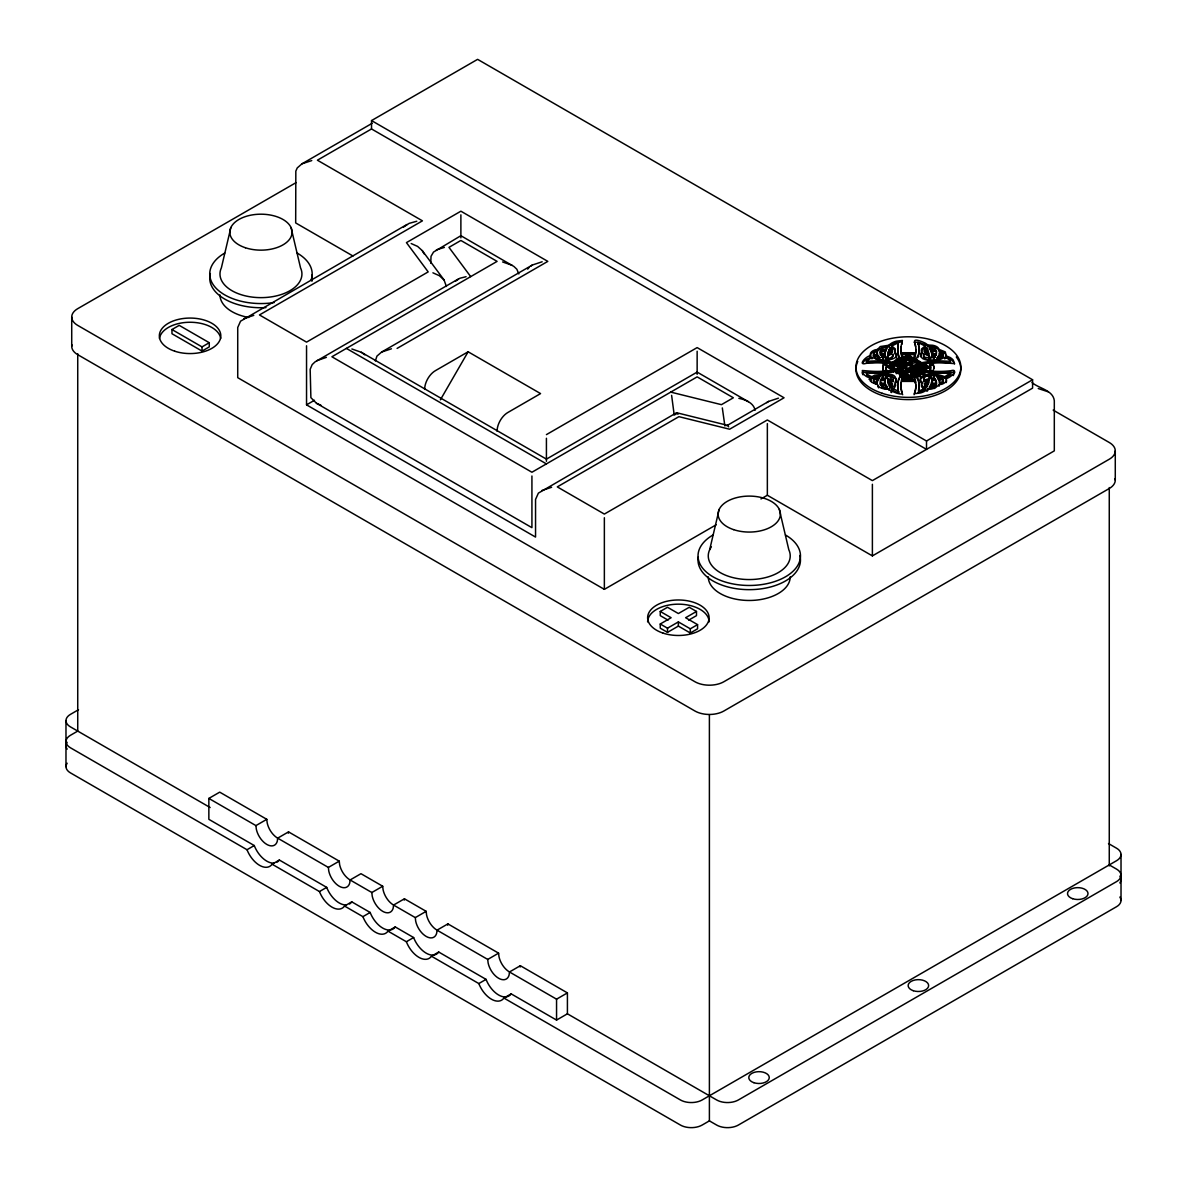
<?xml version="1.0" encoding="UTF-8"?>
<svg xmlns="http://www.w3.org/2000/svg" width="1187" height="1187" viewBox="0 0 1187 1187"><rect width="100%" height="100%" fill="white"/><g stroke="black" fill="none" stroke-linecap="round" stroke-linejoin="round"><path stroke-width="1.5" d="M884.968 355.017L885.383 350.981L880.413 350.922L880.264 352.124L880.546 355.284L884.968 355.017L885.383 350.981M931.825 380.612L931.394 384.647L936.365 384.722L936.513 383.505L936.246 380.344L931.825 380.612L931.394 384.647M873.558 356.456L873.454 354.438A5.698 3.294 0 0 1 875.249 352.035L877.163 351.367L877.46 355.67L873.454 355.952A5.698 3.294 0 0 1 874.285 354.23M939.614 382.763L939.318 379.959L943.339 379.692A5.698 3.294 0 0 1 941.543 382.095L939.614 382.763L939.614 384.262L941.543 383.609A5.698 3.294 0 0 0 943.339 381.205L943.235 379.187M939.614 384.262L939.318 379.959M375.359 360.952L376.932 356.115L381.635 352.035L532.37 265.013L542.162 261.778M882.727 368.578L883.558 363.37L886.704 363.623L886.704 365.121L883.558 364.869M930.697 370.27L930.074 363.623L933.205 363.37L934.035 368.578M934.035 367.065L933.205 370.774L930.059 370.522L930.875 367.065L930.074 363.623M288.367 833.2L288.53 831.879L339.245 861.154L339.616 864.611A15.372 8.873 60 0 0 350.106 879.968L371.843 892.52L372.199 895.977A15.372 8.873 60 0 0 382.704 911.334A15.372 8.873 60 0 0 393.194 908.1L393.565 905.058A15.372 8.873 60 0 1 383.075 889.701L382.704 886.244L360.967 873.691L350.106 879.968L349.735 883.009A15.372 8.873 60 0 1 339.245 886.244A15.372 8.873 60 0 1 328.74 870.887L328.369 867.43L277.669 838.156A15.372 8.873 60 0 1 267.164 822.784L266.793 819.327L219.714 792.144L208.853 798.421L208.853 819.327L254.255 845.545A20.491 11.825 60 0 0 274.049 863.097M404.277 900.102L404.441 898.796L426.163 911.334L426.534 914.806A15.372 8.873 60 0 0 437.024 930.163L487.738 959.437L488.109 962.894A15.372 8.873 60 0 0 498.599 978.251A15.372 8.873 60 0 0 509.104 975.017L509.475 971.975A15.372 8.873 60 0 1 498.97 956.618L498.599 953.161L447.9 923.887L437.024 930.163L436.668 933.19A15.372 8.873 60 0 1 426.163 936.424A15.372 8.873 60 0 1 415.673 921.067L415.302 917.61L393.565 905.058L404.441 898.796M447.736 925.207L447.9 923.887M520.173 967.019L520.336 965.714L567.416 992.896L567.416 1013.802L716.651 1099.963A15.372 8.873 0 0 0 738.373 1099.963L1116.507 881.644A15.372 8.873 0 0 0 1116.507 869.092L1109.266 864.922M880.413 350.922L880.546 355.284M936.365 384.722L936.246 380.344M888.113 353.518L888.425 351.5L891.111 352.376L891.111 353.874L888.113 355.017L888.113 353.518L891.111 352.376M888.113 355.017L888.425 351.5M928.353 384.143L928.664 380.612L925.667 381.754L925.667 383.267L928.353 384.143L928.664 380.612M892.357 352.124C893.41 349.794 889.998 345.536 889.108 349.69L889.108 351.204L892.357 352.124L892.194 350.818M924.421 383.52C927.878 387.778 924.628 389.01 924.421 383.52L927.685 384.44L926.468 387.941M914.094 342.39L917.966 342.093L925.148 344.601A16.484 9.511 0 0 1 927.7 346.515L932.641 346.767A9.14 5.282 0 0 1 938.131 349.26L939.051 350.877L945.356 353.429L946.202 357.332L949.956 358.934A16.707 9.644 0 0 1 953.22 361.575L954.556 363.875M896.185 381.977L896.155 379.261L891.912 376.116A9.036 5.223 0 0 0 885.057 375.611L876.822 376.131L871.955 378.178A13.413 7.745 0 0 1 869.908 377.362A13.561 7.834 0 0 1 866.94 375.359L866.406 372.673L870.412 372.985A59.825 34.542 0 0 0 887.06 372.777L894.093 371.59L891.645 370.181L888.781 370.745A56.62 32.687 0 0 1 868.543 370.997L862.296 370.507L863.572 374.068A16.707 9.644 0 0 0 866.836 376.709L870.575 378.312L870.264 381.086M920.311 356.545L921.824 353.637L921.424 349.037L925.074 346.04L918.337 342.657L918.901 347.984A59.825 34.542 0 0 1 918.649 354.868M901.467 374.335L904.019 373.341M675.655 414.634L676.768 412.764L727.468 425.317L728.714 426.875M230.871 227.503L221.375 267.861A40.981 23.651 0 0 0 260.947 297.64A40.981 23.651 0 0 0 300.534 267.861L291.038 227.503M709.663 549.774L719.159 509.416M902.402 379.588L901.972 381.398L914.791 381.398L914.791 382.911L914.346 379.588L902.402 379.588L902.402 381.101L914.346 381.101M914.361 356.055L914.806 352.747L901.986 352.732L902.417 356.055L901.986 352.732M870.575 378.312L871.421 382.199L877.727 384.751L878.662 386.368A9.14 5.282 0 0 0 884.152 388.861L889.093 389.113A16.484 9.511 0 0 0 891.63 391.042C893.677 392.007 904.346 396.918 901.957 391.398A56.768 32.776 0 0 1 901.986 378.416L902.995 376.724L900.562 375.315L898.47 379.41A59.825 34.542 0 0 0 897.876 387.659L898.44 392.986L892.431 390.256L891.719 388.09C896.333 385.76 898.604 376.383 891.912 374.602A9.036 5.223 0 0 0 885.057 374.113L874.656 375.166L871.955 376.68L871.955 378.178M946.202 357.332L945.356 351.931L939.051 349.379L938.131 347.761A9.14 5.282 0 0 0 932.641 345.269L927.7 345.016A16.484 9.511 0 0 0 925.148 343.088C923.1 342.123 912.432 337.212 914.821 342.731A56.768 32.776 0 0 1 914.806 355.714L913.782 357.406L916.23 358.815L918.323 354.72A59.825 34.542 0 0 0 918.901 346.47L918.1 342.82M885.636 358.177L885.932 358.237A5.801 3.353 0 0 0 891.645 357.346C895.666 353.756 891.214 353.845 888.143 355.358L885.636 358.177L885.932 359.75A5.801 3.353 0 0 0 891.645 358.845L893.099 355.581M887.935 357.599L888.143 355.358M928.649 380.285L928.857 378.045L931.142 375.953L931.142 377.466L928.649 380.285L923.783 381.695L924.228 379.009M877.46 379.944L877.163 384.247L875.086 383.505A5.92 3.413 0 0 1 873.454 381.086L873.602 379.172L877.46 379.944L877.163 384.247M939.318 354.186L939.614 351.382L941.692 352.138A5.92 3.413 0 0 1 943.339 354.557L943.19 356.471L939.318 355.685L939.318 354.186L943.19 354.958M885.383 384.633L884.923 380.582L880.546 380.33L880.413 384.707L885.383 384.633L885.087 381.902M931.409 350.996L931.854 355.061L936.246 355.299L936.513 351.827L936.365 350.922L931.409 350.996L931.691 353.741M936.246 355.299L936.365 350.922M917.863 357.688L918.323 356.234M890.873 365.062L888.84 365.848L888.84 367.362C891.2 367.584 891.615 364.602 889.345 364.572L891.912 364.884L890.205 366.071L890.205 367.569M883.558 363.37L882.95 370.507M886.704 363.623L886.081 370.27M873.602 379.172L873.454 379.573A5.92 3.413 0 0 0 875.101 381.991L877.163 382.748M943.19 356.471L943.339 356.055A5.92 3.413 0 0 0 943.161 355.18M901.957 344.275L902.061 341.826L896.244 342.687A16.633 9.6 0 0 0 888.885 346.738L882.149 347.227L877.727 350.877L874.938 351.411A9.051 5.223 0 0 0 870.575 357.317L865.011 360.136L862.519 363.044M914.079 394.707L915.548 390.286A56.605 32.672 0 0 0 915.889 385.078M923.783 374.588L921.157 372.199L921.157 370.7L914.673 374.439L915.889 376.665M898.055 373.668L898.871 371.679L898.871 373.193L901.185 373.371L900.28 372.941C897.802 374.751 903.352 375.775 903.411 373.519C903.337 370.077 903.752 377.125 902.832 372.584M886.066 350.714L886.704 346.886A5.92 3.413 0 0 0 882.505 347.836L881.214 350.551L886.066 350.714L887.401 346.975M889.108 351.204L889.746 350.017M927.685 384.44L926.468 386.443M930.727 384.929L929.376 387.155L930.074 388.742A5.92 3.413 0 0 0 934.273 387.793L935.579 385.092L930.727 384.929L930.727 386.428M440.392 399.826L468.123 351.782L540.575 393.594L507.977 412.423A15.164 8.754 -60 0 0 497.101 431.237M866.391 362.317L872.712 362.495A59.825 34.542 0 0 1 886.986 362.836L891.645 363.534L896.452 366.308M911.898 375.7L910.726 373.015L914.791 378.386A56.605 32.672 0 0 1 915.548 388.787L914.361 393.683L920.548 392.942A16.707 9.644 0 0 0 924.079 391.606A16.559 9.57 0 0 0 927.893 388.891L934.644 388.401L939.051 384.766L941.855 384.232A9.051 5.223 0 0 0 946.217 378.327C950.342 378.638 959.868 368.044 950.55 370.774A56.768 32.776 0 0 1 928.071 370.759L918.738 368.415L925.133 372.11L929.792 372.792A59.825 34.542 0 0 0 944.08 373.133L950.683 372.807L944.837 376.694C937.849 374.083 928.249 372.392 921.468 376.576A9.036 5.223 0 0 0 920.608 380.537L921.824 382.006L921.498 386.799L925.059 389.603L925.059 388.104L921.498 385.285L921.824 382.006M950.683 372.807L950.386 374.825L944.837 378.193C937.849 375.596 928.249 373.905 921.468 378.089A9.036 5.223 0 0 0 920.296 380.701M921.157 370.7C928.115 373.712 918.99 373.623 918.545 376.694L917.165 375.893L918.53 373.638L915.889 375.151L914.673 374.439M919.836 376.769L920.133 374.291M877.727 350.877L877.727 349.364L880.25 346.545L888.9 345.239A16.633 9.6 0 0 1 896.244 341.188L902.417 340.446L901.245 345.343A56.605 32.672 0 0 0 901.986 355.744L906.067 361.115L899.657 357.421L898.47 354.75A59.825 34.542 0 0 1 898.114 345.135L898.351 342.687L891.734 346.025L891.734 347.539L895.28 350.343L894.953 353.622L896.17 355.106A9.036 5.223 0 0 1 896.2 357.791M908.085 377.273C908.708 372.51 903.752 376.694 906.868 378.104L908.5 376.531L908.5 378.03L907.165 377.273L907.165 375.76L906.482 378.327M900.562 375.315L898.47 380.923A59.825 34.542 0 0 0 897.876 389.158L898.693 392.808M908.485 380.775L909.732 377.347L908.485 380.775L909.287 381.25L909.287 379.751L913.471 377.332L910.355 378.193L910.355 379.706L912.655 378.371M925.029 350.195L924.421 352.153L927.7 351.218L927.7 349.705C926.75 345.61 923.367 349.779 924.421 352.153M910.355 378.193L911.616 376.249L910.815 375.789L906.631 378.208L906.631 379.706M881.214 350.551L882.505 349.349M935.579 385.092L934.273 386.294A5.92 3.413 0 0 1 930.074 387.244L929.376 387.155M918.501 375.878L918.53 373.638M894.494 387.882L895.621 385.3L894.953 381.991M953.235 375.611L954.763 372.228L950.55 372.288A56.768 32.776 0 0 1 928.071 372.273L920.83 370.596M929.376 388.653L930 387.763M894.953 353.622L895.28 348.844L891.734 346.025M892.995 381.695L893.114 380.018A5.801 3.353 0 0 0 891.541 376.724L885.68 375.953L888.113 380.255L893.114 381.531A5.801 3.353 0 0 0 893.084 379.721M923.798 353.949L923.679 354.112A5.801 3.353 0 0 0 925.237 357.406C932.24 357.495 932.24 361.427 925.237 358.904A5.801 3.353 0 0 1 923.679 355.61L923.798 353.949L928.664 355.388L931.098 358.177M878.306 379.692L879.923 376.309L874.834 377.496L874.834 378.994L878.306 379.692L879.923 376.309M938.472 355.937L936.855 359.335L941.944 358.148L941.944 356.634L938.472 355.937L937.864 358.296M884.938 355.343L882.965 357.109L881.422 355.536L884.938 355.343L884.938 356.857L882.965 358.608L881.422 355.536M931.854 378.787L933.828 377.021L935.356 380.092L931.854 380.285L931.854 378.787L935.356 378.594M931.854 380.285L933.472 378.683M915.058 367.184L915.058 368.682L911.334 369.365L911.334 367.866L915.058 367.184L916.69 368.118L912.803 368.697L910.266 371.902L908.767 371.041L910.592 369.009L908.767 372.54L908.767 371.041M881.422 378.579L882.935 377.021L884.923 378.757L884.923 380.27L881.422 380.092L881.422 378.579L884.923 378.757M881.422 380.092L882.935 377.021M935.356 355.551L933.843 358.608L931.854 356.872L931.854 355.373L935.356 355.551L933.843 358.608M527.666 269.108L528.912 267.624M907.743 375.849L909.598 376.665L909.138 377.614L909.138 376.116C910.548 371.576 899.687 377.436 906.705 377.555M888.173 367.599L887.238 365.744C885.354 367.644 890.591 367.97 890.205 366.071M904.153 376.68L906.942 375.062L906.942 373.564L906.082 373.059L901.156 375.656L901.067 371.961L899.731 371.19L899.731 372.703C901.081 376.962 903.856 368.311 904.346 373.415L903.455 372.985M726.83 425.688L768.612 401.414L778.42 398.179M888.173 366.1L888.84 365.848M910.31 361.516L910.31 363.014L912.625 364.35L912.625 362.851L910.31 361.516L908.901 362.747L908.886 365.121L910.103 365.819M910.31 363.014L908.901 364.261M907.239 359.097L913.411 357.821L910.281 360.848L907.239 359.097L907.239 360.596M862.074 372.214L868.543 372.51A56.62 32.687 0 0 0 888.781 372.258L891.645 371.679L891.645 370.181M907.002 362.525L902.001 367.139L900.725 366.397L901.601 365.67L897.698 364.646L905.681 361.768L907.002 362.525L907.002 364.038L905.681 363.267L897.698 366.16M897.773 371.145L895.948 372.199M455.244 281.349L459.888 278.248L466.09 276.705M910.652 359.216L911.853 358.177L910.652 360.729L910.043 358.86L910.043 360.373L911.853 359.676M403.535 227.088L409.144 223.379L416.785 221.242M902.743 366.219L902.743 364.706L904.642 363.103L904.642 364.617L902.743 366.219L901.883 364.201L904.642 363.103M924.376 370.492L924.376 368.994L926.528 367.184L926.572 369.632M924.896 368.667L924.896 367.154L927.67 366.056L928.486 366.531L926.572 368.118L929.213 366.946L930.014 368.92M925.059 388.104L918.426 391.443L918.679 388.995A59.825 34.542 0 0 0 918.308 379.38L917.121 376.709L910.726 373.015M925.059 389.603L918.085 392.689M911.156 365.566L912.625 362.851M904.153 371.279L905.622 370.077L907.892 371.383L906.467 372.614L904.153 371.279L904.153 372.792M907.046 358.593L907.046 357.094L909.153 355.373L908.025 354.72L903.841 357.124L907.729 355.699L907.729 357.198L905.087 359.349M907.729 355.699L905.087 357.851L909.45 356.693L909.45 358.192L906.972 359.216M899.034 362.213L895.636 364.958L895.636 363.459L899.034 360.7L898.989 363.593L903.04 361.753L904.197 362.406M898.871 371.679L900.206 372.451L899.627 375.626M924.198 363.741L929.718 362.851A59.825 34.542 0 0 1 946.38 362.643L950.372 362.97L949.837 360.284A13.561 7.834 0 0 0 946.885 358.281A13.413 7.745 0 0 0 944.822 357.45L939.956 359.513L931.721 360.017A9.036 5.223 0 0 1 924.866 359.527C921.587 358.964 918.471 354.631 921.824 352.138M924.896 367.154L926.943 365.641L926.127 365.166L922.566 367.94L926.528 367.184M923.753 368.519L926.127 366.679L926.127 365.166M874.834 378.994L876.229 378.282M941.944 356.634L936.855 357.821M893.054 363.474L893.054 361.976L898.663 357.717L899.82 358.385L896.615 360.729L896.615 362.228L900.859 360.492L902.001 361.145M894.464 362.406L898.663 359.216L898.663 357.717M896.615 362.228L899.82 359.898M950.624 361.278L946.38 361.145A59.825 34.542 0 0 0 929.718 361.352L922.7 362.539L922.7 364.053M918.1 344.334L919.228 344.334M891.719 388.09L898.693 391.309M518.838 273.93L516.835 269.241L513.941 266.481L460.882 235.709L433.507 252.074L431.029 256.303L430.747 263.247M372.214 123.27L301.958 163.821L297.254 167.916L295.83 171.106L295.682 222.933L352.969 256.006M406.993 224.462L240.546 321.187L237.726 327.493L237.726 377.674L604.361 589.36L716.221 524.773M530.485 266.244L532.37 265.013M676.427 412.809L538.379 493.124L535.545 499.445L535.545 537.073L306.543 404.856L306.543 345.788M766.743 402.645L768.612 401.414M458.123 279.123L315.059 361.872L312.166 364.632L310.163 369.305L310.89 397.66L316.499 403.298L531.924 527.666L531.924 476.002M371.531 120.584L926.513 441L926.513 449.369L371.531 128.953L371.531 120.584L477.604 59.35L1032.586 379.766L1032.586 388.134L872.386 480.616L767.351 419.975L604.361 514.075L557.282 486.893L678.919 416.667L729.619 429.219L784.058 397.779L697.14 347.598L546.421 434.62M371.531 128.953L317.404 160.2L422.438 220.841L259.449 314.941L306.543 342.123L428.181 271.897L406.444 242.623L460.882 211.197L547.815 261.377L397.096 348.399M296.112 182.59L77.734 308.665A20.491 11.825 0 0 0 77.734 325.401L694.914 681.724A20.491 11.825 0 0 0 723.892 681.724L1109.266 459.235A20.491 11.825 0 0 0 1109.266 442.499L1053.166 410.108M171.967 329.541L179.207 325.357L209.268 342.717L209.268 346.901L202.027 351.085L171.967 333.725L171.967 329.541L202.027 346.901L209.268 342.717M306.543 404.856L314.481 400.271M468.123 351.782L435.525 370.596A15.164 8.754 -60 0 0 424.664 389.41M78.505 709.722L70.493 714.351A15.372 8.873 0 0 0 70.493 726.904L210.144 807.531M905.236 357.836L908.025 356.219L909.153 356.872L909.153 355.373M893.084 365.551L888.9 367.97C890.428 370.774 897.862 367.08 893.084 365.551L892.995 368.104M909.45 356.693L906.274 358.533L906.972 358.934L911.156 356.53L910.028 355.863L907.046 357.094M890.71 367.911L892.995 366.605L892.965 367.569L890.71 367.911L890.71 369.424L892.965 369.068M893.217 370.463L897.402 368.059C902.194 369.572 894.761 373.267 893.217 370.463L893.217 371.976L897.402 369.558L897.402 368.059M917.195 362.703L917.15 359.987L914.539 358.474L913.5 359.067L914.376 361.085L913.411 357.821M895.028 370.418L897.758 369.424L895.028 370.418L895.725 372.214M917.15 359.987L912.091 361.887L912.091 363.4L911.23 362.91L911.23 361.397L914.376 359.572M913.5 360.581L914.539 359.987L917.15 361.501M902.387 367.362L908.886 363.608L910.103 364.32L902.387 368.86L902.387 367.362L905.518 369.157L907.12 368.237L907.12 369.75L905.206 368.653L905.206 367.139L907.12 368.237M900.414 371.294L896.244 373.712L896.244 372.214L900.414 369.795L902.728 371.13L899.731 371.19M919.97 361.605L914.049 363.014L917.343 360.106L919.97 361.605L919.97 363.118M900.206 372.451L901.067 371.961M899.538 374.528L899.538 373.015L898.589 373.564L896.244 372.214M906.082 369.483L912.566 365.744L913.782 366.442L906.082 370.997L907.298 371.694L906.082 369.483L906.082 370.997M917.047 366.249L916.171 364.246L920.355 361.842L921.216 363.845L919.762 364.691L923.026 364.884M902.728 372.629L901.838 373.148L901.838 371.635M921.216 362.332L917.047 364.75L916.171 364.246M917.566 364.958L921.216 363.845M919.673 365.819L919.762 363.177L922.165 362.881L923.026 363.37L922.907 366.605M923.026 363.37L918.842 365.789L917.981 365.284L919.673 364.32L918.738 363.771L918.738 365.284M923.59 365.21L919.421 367.629L919.421 366.115L923.59 363.712L925.905 365.032L925.905 366.546M901.942 375.166L902.758 375.967L906.942 373.564M901.897 375.478L901.897 376.976L906.082 374.573L906.082 373.059M917.15 368.385L917.15 369.899L910.666 373.638L910.666 372.139L917.15 368.385L920.429 370.27L919.035 371.071M921.231 366.071L922.714 366.931L922.714 368.43L921.231 367.584L921.231 366.071L924.243 365.878L922.907 365.106L923.56 364.721L925.905 365.032M921.231 367.584L922.714 366.931M915.459 373.208L913.352 371.991L913.352 373.504L915.459 374.721L915.459 373.208L913.99 374.053L910.666 372.139M909.732 377.347L906.631 378.208M908.025 378.905L911.616 377.763L911.616 376.249M919.035 372.584L920.429 371.783M919.747 372.926L921.839 372.659L919.747 372.926L920.266 374.721M914.673 375.953L921.157 372.199M919.747 374.424L921.067 373.668L921.067 372.169M760.956 498.941L767.351 495.261L872.386 555.902L1054.308 450.867L1054.308 400.687C1053.047 389.959 1038.625 388.475 1032.007 382.511M208.853 798.421L255.932 825.603L266.793 819.327M926.513 441L1032.586 379.766M77.734 353.711L77.734 731.088L70.493 735.272A15.372 8.873 0 0 0 70.493 747.81L247.015 849.729L254.255 845.545M668.029 620.118L660.254 615.638L660.254 611.453L667.509 607.269L678.37 613.545L689.232 607.269L696.487 611.453L696.487 615.638L688.712 620.118M288.53 831.879L277.669 838.156L277.298 841.182A15.372 8.873 60 0 1 266.793 844.417A15.372 8.873 60 0 1 256.303 829.06L255.932 825.603M696.487 611.453L685.611 617.73L697.57 624.629L697.57 628.813L690.315 632.997L678.37 626.098L667.509 632.359L660.254 628.19L660.254 624.006L671.13 617.73L660.254 611.453M660.254 624.006L667.509 628.19L678.37 621.914L690.315 628.813L697.57 624.629M247.015 849.729A20.491 11.825 60 0 0 272.105 864.21L279.346 860.026L326.692 887.372A20.491 11.825 60 0 0 346.485 904.909M328.369 867.43L339.245 861.154M272.105 864.21L319.451 891.541L326.692 887.372M319.451 891.541A20.491 11.825 60 0 0 344.542 906.037L351.782 901.853L370.151 912.462A20.491 11.825 60 0 0 395.241 926.943L413.625 937.552A20.491 11.825 60 0 0 438.715 952.033L486.062 979.379A20.491 11.825 60 0 0 511.152 993.86L556.555 1020.078L567.416 1013.802M371.843 892.52L382.704 886.244M344.542 906.037L362.91 916.646L370.151 912.462M362.91 916.646A20.491 11.825 60 0 0 388.001 931.127L395.241 926.943M415.302 917.61L426.163 911.334M388.001 931.127L406.369 941.736L413.625 937.552M406.369 941.736A20.491 11.825 60 0 0 431.474 956.218L438.715 952.033M487.738 959.437L498.599 953.161M431.474 956.218L478.821 983.563L486.062 979.379M520.336 965.714L509.475 971.975L556.555 999.172L567.416 992.896M478.821 983.563A20.491 11.825 60 0 0 503.911 998.044L511.152 993.86M1119.845 897.075A15.372 8.873 0 0 1 1116.507 906.734L738.373 1125.053A15.372 8.873 0 0 1 716.651 1125.053L709.396 1120.869L702.155 1125.053A15.372 8.873 0 0 1 680.433 1125.053L70.493 772.9A15.372 8.873 0 0 1 67.155 763.241M906.052 376.22L904.168 378.208M316.914 360.655L326.395 357.346M301.958 163.821L311.751 160.586M244.003 318.576L253.795 315.341M381.635 352.035L391.443 348.8M541.836 490.513L551.629 487.278M436.401 249.849L444.353 247.43M925.994 349.438L926.498 347.702M890.295 387.941L892.357 383.49L889.093 384.425L889.093 385.938C890.042 390.033 893.425 385.864 892.357 383.49M895.636 363.459L896.838 364.142L904.197 360.907L903.04 360.24L898.989 362.094L902.001 359.646L900.859 358.978L896.615 360.729M925.074 346.04L925.074 347.539L921.424 350.536L921.824 353.637M891.719 389.603L893.054 388.995M907.105 376.665L905.503 378.06M923.783 381.695L923.783 380.181L928.649 378.772M925.652 352.391L928.353 351.515L928.679 355.047C924.777 355.091 924.777 350.833 928.679 353.533M925.652 353.904L926.587 353.503M891.14 381.739L888.425 382.615L888.425 384.128L891.14 383.238L891.14 381.739L888.099 380.597L888.425 384.128M930.014 367.421L924.376 368.994M899.034 360.7L894.256 362.658L893.054 361.976M903.173 368.667L901.081 369.513L898.767 368.178L900.918 367.347L903.173 368.667L903.173 370.166M915.711 364.617L913.604 365.462L915.874 366.783L918.011 365.952L918.011 367.466L915.711 366.13L915.711 364.617L918.011 365.952M901.883 365.715L904.642 364.617M910.043 358.86L911.853 358.177M898.767 369.676L900.918 368.86L900.918 367.347M894.953 352.124L896.17 353.592A9.036 5.223 0 0 1 895.31 357.554C888.529 361.738 878.944 360.047 871.955 357.435L866.095 361.323L872.712 360.996A59.825 34.542 0 0 1 886.986 361.338L891.645 362.02L898.055 365.715L888.707 363.37A56.768 32.776 0 0 0 866.228 363.356C856.925 366.086 866.436 355.492 870.575 355.803A9.051 5.223 0 0 1 874.893 349.913L877.727 349.364M924.421 350.64L927.7 349.705M889.879 366.62L890.873 366.575M885.68 377.451L887.372 377.273M873.558 354.943L877.46 354.171L877.163 351.367M874.834 356.619L878.306 355.922L879.923 357.806C878.35 362.985 869.403 354.364 879.923 357.806M941.959 377.511L938.487 378.208C933.739 375.062 943.235 375.849 941.959 379.024L938.487 379.721L936.855 376.324M927.507 382.362L928.664 382.125M922.7 362.539L925.133 363.949L927.997 363.385A56.62 32.687 0 0 1 948.25 363.133L954.496 363.623L953.22 360.062A16.707 9.644 0 0 0 949.956 357.421L946.202 355.818M908.886 369.276L910.592 369.009M889.953 365.893L891.526 366.086M902.417 354.557L914.361 354.557M901.986 354.245L914.806 354.245L914.806 352.747M929.376 346.96L930.727 349.215L935.579 349.052L935.579 350.551L930.727 350.729L929.376 348.474L930.267 346.901A5.698 3.294 0 0 1 934.421 347.939L935.579 349.052M931.409 352.509L933.027 352.376M930.074 365.136L933.205 364.884L933.813 366.649M885.383 383.134L880.413 383.208M929.376 348.474L930.267 348.414A5.698 3.294 0 0 1 931.825 348.533M887.401 387.17L886.526 387.229A5.698 3.294 0 0 1 882.356 386.19L881.214 385.078L886.051 384.914L887.401 387.17L886.526 388.742A5.698 3.294 0 0 1 882.356 387.704L881.214 385.078M880.546 353.785L884.968 353.518M880.413 352.42L881.986 352.331M936.365 383.208L931.394 383.149M881.422 357.05L884.938 356.857M881.214 349.037L886.066 349.201M933.353 386.621L935.579 386.591M901.423 376.338L900.532 376.234M931.854 356.872L935.356 357.05M936.246 353.8L931.854 353.548L931.854 355.061M885.68 375.953L888.113 378.742L892.995 380.181M884.449 352.405L885.383 352.494M876.392 381.279L877.46 381.457M878.306 378.193L874.834 377.496M1038.239 388.52L1048.032 391.755M939.614 351.382L940.416 353.073M502.605 261.956L512.087 265.28M738.848 398.357C745.466 399.633 753.745 402.868 755.095 410.331M351.871 348.978L361.367 352.302L546.421 459.132L697.14 372.11L748.344 401.681M940.519 357.821L941.944 358.148M889.108 349.69L892.357 350.61M931.142 375.953L930.845 375.893A5.801 3.353 0 0 0 925.148 376.783L923.664 378.327L923.783 380.181M931.142 377.466L930.845 377.392A5.801 3.353 0 0 0 929.243 377.273M926.216 385.582L927.685 385.938M670.729 392.111L721.429 404.663L733.358 397.779L697.14 376.873L531.924 472.248L331.9 356.768L497.101 261.377L460.882 240.471L448.968 247.356L470.69 276.63M928.353 382.629L925.667 381.754M889.627 353.325L891.111 353.874M908.085 375.76L909.138 376.116M411.177 243.543L417.601 246.406L422.29 250.635L444.027 279.909L446.401 286.482M432.914 272.817L439.324 275.681L444.027 279.909M869.003 379.261L870.575 379.81M321.009 405.286L316.499 403.298M940.252 378.178L941.959 379.024M890.309 377.703L891.541 378.238M890.591 349.319L890.309 347.687M950.683 374.32L950.401 372.673M933.843 357.109L931.854 355.373M900.28 374.454L901.185 374.884M911.156 358.029L910.028 355.863M913.411 359.335L912.477 357.287M911.23 361.397L912.091 361.887M919.421 366.115L921.765 367.48L921.765 368.979M908.901 362.747L911.156 364.053M921.943 371.768L925.133 373.608M919.332 371.16L916.987 369.899L915.963 371.991L915.963 370.492L917.863 371.59L916.527 372.347L914.628 371.249L914.628 372.763M901.883 364.201L902.743 364.706M907.892 372.881L905.622 371.576L905.622 370.077M910.726 374.528L917.121 378.223L918.308 380.879A59.825 34.542 0 0 1 918.679 390.508M907.165 375.76L908.5 376.531M898.055 372.154L899.538 373.015M908.485 379.276L909.287 379.751M901.897 376.976L902.758 377.481L902.758 375.967M900.562 376.828L902.995 378.238L902.995 376.724M346.381 348.399L546.421 463.894M1108.495 843.556L1116.507 848.186A15.372 8.873 0 0 1 1116.507 860.738L702.155 1099.963A15.372 8.873 0 0 1 680.433 1099.963L503.911 998.044M893.084 367.065L894.835 368.474M897.402 369.558L899.138 370.745M676.768 412.764L678 414.322M361.367 352.302L364.81 354.839M897.758 370.923L897.313 369.098M921.824 383.52L920.608 382.036M934.421 349.453L935.579 350.551M883.558 378.831L884.923 380.27M934.525 379.068L935.356 380.092M904.895 361.441L902.001 357.257A56.605 32.672 0 0 1 901.245 346.856M949.837 361.783L950.624 362.792M866.169 372.852L866.94 373.846A13.561 7.834 0 0 0 869.908 375.849A13.413 7.745 0 0 0 871.955 376.68M887.401 388.668L886.051 386.413M928.679 357.257L929.525 358.474M926.498 349.201L927.7 351.218M890.295 386.428L889.093 384.425M422.29 250.635L424.1 253.87M878.662 387.882L877.727 386.265M863.008 374.825L862.237 373.267M902.684 394.752L901.957 392.897A56.768 32.776 0 0 1 901.259 382.496M882.95 369.009L883.558 370.759L886.704 370.522L885.888 367.065M914.346 379.588L914.791 381.398M779.325 509.416L788.821 549.774A40.981 23.651 0 0 1 746.564 579.508A40.981 23.651 0 0 1 711.384 546.851M722.319 407.913L724.886 425.97M671.619 395.36L674.231 415.183M888.425 382.615L888.099 380.597M880.413 384.707L880.546 380.33M928.679 355.047L928.353 351.515M939.614 352.895L939.644 354.171M1121.018 854.462L1121.018 900.458M1115.276 450.867L1115.276 480.142M1109.266 487.56L1109.266 865.902M946.217 378.327L946.217 379.825A9.051 5.223 0 0 1 946.173 382.57M944.822 357.45L944.822 358.964M944.837 376.694L944.837 378.193M939.051 349.379L939.051 350.877M939.051 384.766L939.051 386.279M938.487 378.208L938.487 379.721M934.273 359.32L934.273 360.833M934.273 374.825L934.273 376.324M933.828 377.021L933.828 378.534M933.205 363.37L933.205 364.884M930.727 349.215L930.727 350.729M929.213 366.946L929.213 368.46M928.664 355.388L928.664 356.886M928.486 366.531L928.486 368.029M927.863 345.239L927.863 346.752M927.893 388.891L927.893 390.404A16.559 9.57 0 0 1 926.913 391.309M927.67 366.056L927.67 367.569M925.133 363.949L925.133 365.462M923.59 363.712L923.56 366.234M922.165 362.881L922.165 364.379M920.697 363.726L920.697 365.225M920.355 361.842L920.355 363.341M918.337 342.657L918.337 344.171M918.055 361.694L918.055 363.207M917.165 375.893L917.165 377.392M916.127 360.581L916.127 362.094M915.236 360.076L915.236 361.59M914.539 358.474L914.539 359.987M912.803 368.697L912.803 370.21M912.566 365.744L912.566 367.243M910.815 375.789L910.815 377.303M909.925 359.839L909.925 361.352M909.376 360.329L909.376 361.827M908.945 359.275L908.945 360.789M908.025 354.72L908.025 356.219M906.972 358.934L906.972 360.447M905.726 358.222L905.726 359.72M905.681 361.768L905.681 363.267M903.04 360.24L903.04 361.753M903.262 372.362L903.262 373.86M901.601 365.67L901.601 367.169M900.859 358.978L900.859 360.492M900.725 366.397L900.725 367.911M900.414 369.795L900.384 372.317M900.221 364.869L900.221 366.368M898.945 365.373L898.945 366.872M898.351 342.687L898.114 346.649A59.825 34.542 0 0 0 898.47 356.263M898.44 391.473L898.44 392.986M896.838 364.142L896.838 365.655M892.995 353.949L892.995 355.447M889.983 365.522L889.983 367.035M889.879 365.106L889.716 366.902M888.9 345.239L888.9 346.738M888.929 388.891L888.929 390.389M888.113 378.742L888.113 380.255M887.238 365.744L887.238 367.243M884.923 380.582L884.923 382.08M882.965 357.109L882.965 358.608M882.505 359.305L882.505 360.818M882.505 374.81L882.505 376.324M878.306 355.922L878.306 357.435M877.46 354.171L877.46 355.67M872.386 484.281L872.386 555.902M871.955 357.435L871.955 358.949M870.575 355.803L870.575 357.317M767.351 423.625L767.351 495.261M709.396 714.708L709.396 1120.869M697.14 351.248L697.14 374.276M690.315 628.813L690.315 632.997M678.37 621.914L678.37 626.098M667.509 628.19L667.509 632.359M604.361 517.74L604.361 589.36M556.555 999.172L556.555 1020.078M546.421 438.27L546.421 461.298M460.882 214.847L460.882 237.875M202.027 346.901L202.027 351.085M71.724 317.033L71.724 346.307M65.982 720.628L65.982 766.639M790.216 576.808A40.981 23.651 0 0 1 749.249 600.474A40.981 23.651 0 0 1 708.268 576.808M799.83 555.457A51.219 29.571 0 0 1 750.599 589.642A51.219 29.571 0 0 1 698.297 557M785.468 534.981A51.219 29.571 0 0 1 785.468 576.808A51.219 29.571 0 0 1 713.031 576.808A51.219 29.571 0 0 1 713.031 534.981M248.647 317.463A40.981 23.651 0 0 1 219.981 294.895M297.18 253.068A51.219 29.571 0 0 1 311.053 280.147M274.212 302.551A51.219 29.571 0 0 1 216.598 288.767A51.219 29.571 0 0 1 224.729 253.068M311.899 275.087A51.219 29.571 0 0 1 311.899 281.26M265.962 307.596A51.219 29.571 0 0 1 210.366 273.544M647.642 621.914A30.728 17.746 0 0 1 678.37 604.168A30.728 17.746 0 0 1 709.099 621.914M159.459 338.458A30.728 17.746 0 0 1 190.083 322.256A30.728 17.746 0 0 1 220.693 338.458M1115.097 478.598A20.491 11.825 0 0 1 1109.266 488.51L723.892 710.998A20.491 11.825 0 0 1 694.914 710.998L77.734 354.676A20.491 11.825 0 0 1 71.903 344.764M279.346 860.026A20.491 11.825 60 0 1 277.046 862.163M351.782 901.853A20.491 11.825 60 0 1 349.482 903.99M914.791 379.885A56.605 32.672 0 0 1 915.518 382.466M891.63 392.541A16.484 9.511 0 0 1 890.68 391.947M941.692 353.637A5.92 3.413 0 0 1 942.597 354.364M915.889 349.423A56.768 32.776 0 0 1 914.806 357.213M914.836 344.245A56.768 32.776 0 0 1 915.548 346.827M956.307 356.99A52.436 30.283 0 0 1 912.521 399.5A52.436 30.283 0 0 1 857.756 361.471M67.155 749.116A15.372 8.873 0 0 1 67.155 742.32M1119.845 876.154A15.372 8.873 0 0 1 1119.845 882.95M733.67 529.654A31.144 17.983 0 0 0 780.393 514.075A31.144 17.983 0 0 0 733.67 498.51A31.144 17.983 0 0 0 733.67 529.654M245.383 247.742A31.144 17.983 0 0 0 292.091 232.162A31.144 17.983 0 0 0 245.383 216.598A31.144 17.983 0 0 0 245.383 247.742M174.712 351.189A30.728 17.746 0 0 0 220.812 335.817A30.728 17.746 0 0 0 174.712 320.445A30.728 17.746 0 0 0 174.712 351.189M662.999 633.101A30.728 17.746 0 0 0 709.099 617.73A30.728 17.746 0 0 0 662.999 602.358A30.728 17.746 0 0 0 662.999 633.101M882.178 393.298A52.436 30.283 0 0 0 960.847 367.065A52.436 30.283 0 0 0 882.178 340.847A52.436 30.283 0 0 0 882.178 393.298M753.908 1082.707A10.238 5.92 0 0 0 769.265 1077.588A10.238 5.92 0 0 0 753.908 1072.454A10.238 5.92 0 0 0 753.908 1082.707M913.263 990.7A10.238 5.92 0 0 0 928.635 985.566A10.238 5.92 0 0 0 913.263 980.447A10.238 5.92 0 0 0 913.263 990.7M1072.633 898.693A10.238 5.92 0 0 0 1088.004 893.559A10.238 5.92 0 0 0 1072.633 888.44A10.238 5.92 0 0 0 1072.633 898.693"/></g></svg>
